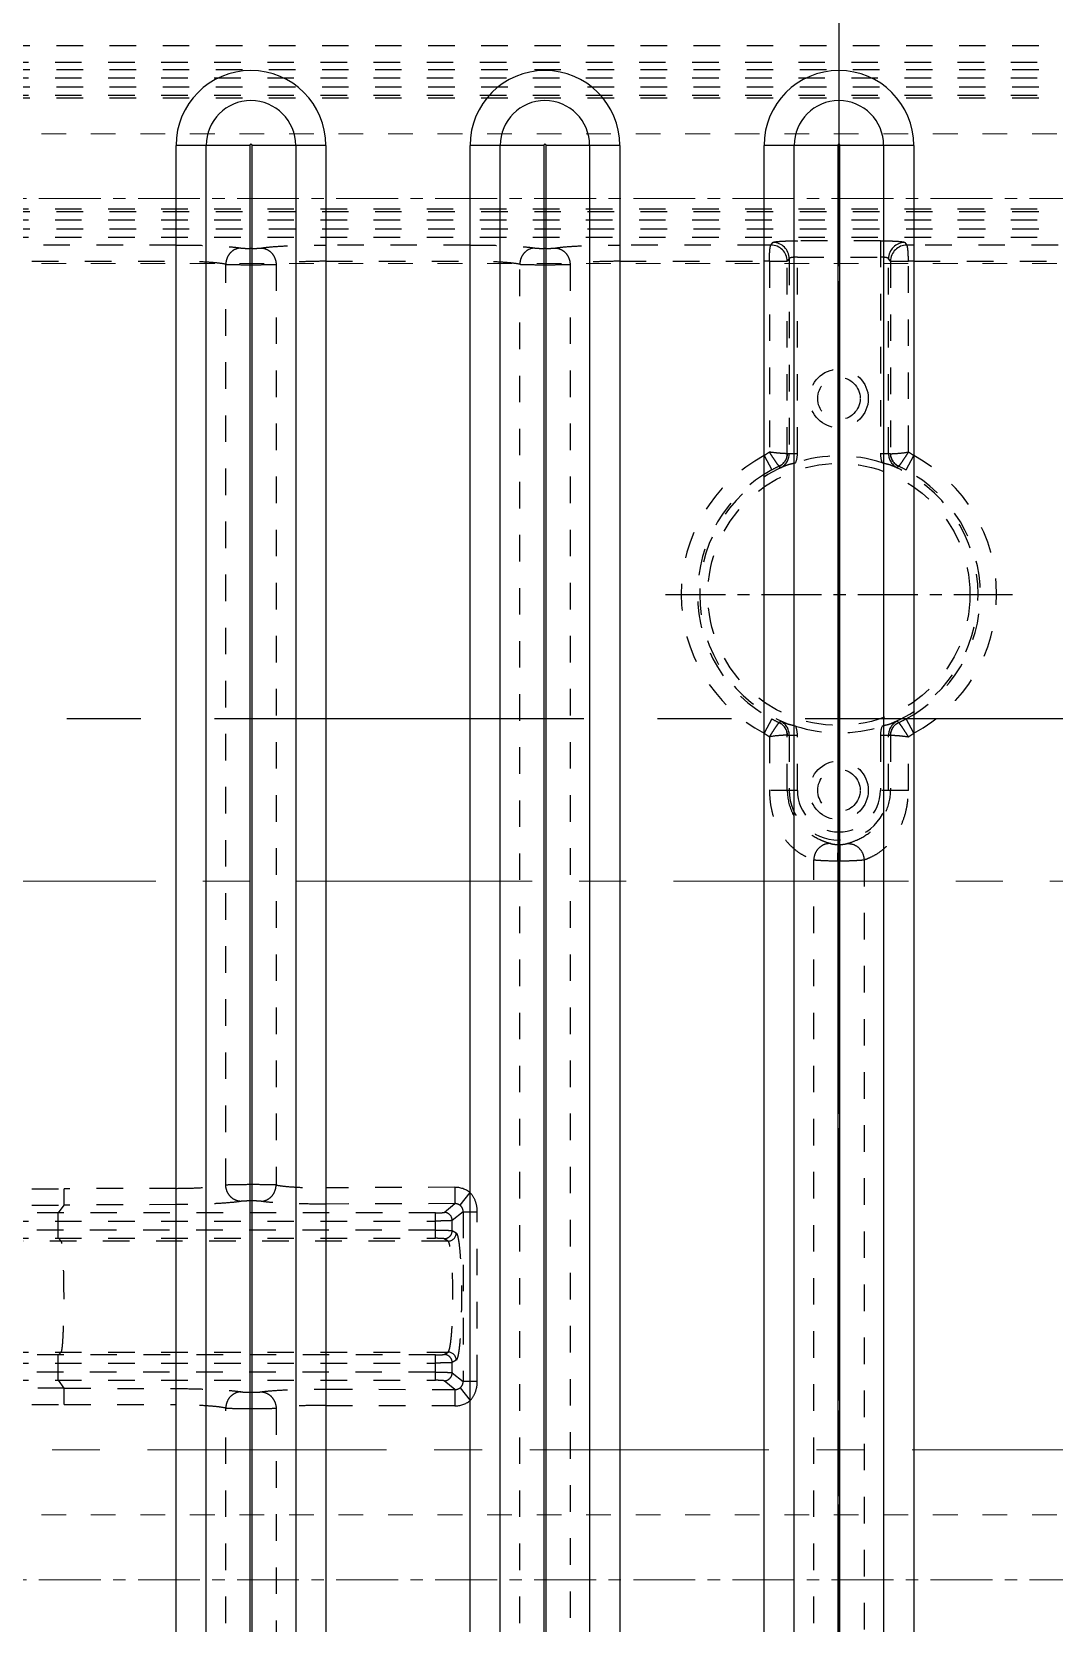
# Model space of a CAD drawing. Header units: millimetres. Extents: x -941 to 1421, y -11614 to -3210.
# Drawn here: x -40.8 to 22.1, y -3764.2 to -3666.3 of the extents above; entities that cross this region are included whole.
import ezdxf

# ---------------------------------------------------------------- set-up
doc = ezdxf.new("R2010")
doc.units = ezdxf.units.MM
doc.header["$LTSCALE"] = 16.335
doc.linetypes.add('CENTER', pattern=[0.6, 0.375, -0.075, 0.075, -0.075])
doc.linetypes.add('HIDDEN', pattern=[0.2, 0.1, -0.1])
doc.layers.get('0').update_dxf_attribs({"linetype": 'CONTINUOUS'})
for name, color, linetype, lineweight in [('center', 1, 'CENTER', 9), ('cool', 153, 'HIDDEN', 9), ('moldbase', 7, 'CONTINUOUS', 20)]:
    doc.layers.add(name, color=color, linetype=linetype, lineweight=lineweight)
doc.layers.add('DEFAULT_2', color=8, linetype='HIDDEN')

# ---------------------------------------------------------------- blocks, each defined once
blk = doc.blocks.new('12')
at = {"color": 7, "linetype": 'Continuous'}
for p, q in [((581.011, -3118.412), (581.011, -3020.927)), ((585.55, -3020.927), (581.011, -3020.927)), ((582.863, -3118.412), (582.863, -3020.927)), ((585.55, -3020.927), (585.55, -3118.412)), ((585.684, -3118.412), (585.684, -3020.927)), ((590.223, -3020.927), (585.684, -3020.927)), ((588.37, -3020.927), (588.37, -3118.412)), ((590.223, -3020.927), (590.223, -3118.412)), ((599.101, -3118.412), (599.101, -3020.927)), ((603.64, -3020.927), (599.101, -3020.927)), ((600.953, -3118.412), (600.953, -3020.927)), ((603.64, -3020.927), (603.64, -3118.412)), ((603.774, -3118.412), (603.774, -3020.927)), ((608.313, -3020.927), (603.774, -3020.927)), ((606.46, -3020.927), (606.46, -3118.412)), ((608.313, -3020.927), (608.313, -3118.412)), ((617.191, -3118.412), (617.191, -3020.927)), ((621.73, -3020.927), (617.191, -3020.927)), ((619.043, -3118.412), (619.043, -3020.927)), ((621.73, -3020.927), (621.73, -3118.412)), ((621.864, -3118.412), (621.864, -3020.927)), ((626.403, -3020.927), (621.864, -3020.927)), ((624.55, -3020.927), (624.55, -3118.412)), ((626.403, -3020.927), (626.403, -3118.412))]:
    blk.add_line(p, q, dxfattribs=at)
for centre, radius, start, end in [((585.617, -3020.927), 4.606, 0, 180), ((603.707, -3020.927), 4.606, 0, 180), ((621.797, -3020.927), 4.606, 0, 180), ((585.617, -3020.927), 2.753, 0.00013, 179.99987), ((603.707, -3020.927), 2.753, 0.00013, 179.99987), ((621.797, -3020.927), 2.753, 0.00013, 179.99987), ((585.617, -3020.927), 0.0669, 0, 180), ((603.707, -3020.927), 0.0669, 0, 180), ((621.797, -3020.927), 0.0669, 0, 180)]:
    blk.add_arc(centre, radius, start, end, dxfattribs=at)
at = {"layer": 'DEFAULT_2', "color": 8, "linetype": 'HIDDEN'}
for p, q in [((696.167, -3014.797), (547.427, -3014.797)), ((547.427, -3015.8), (696.167, -3015.8)), ((696.167, -3016.278), (547.427, -3016.278)), ((547.427, -3016.779), (696.167, -3016.779)), ((696.167, -3017.341), (547.427, -3017.341)), ((547.427, -3017.843), (696.167, -3017.843)), ((696.167, -3018.017), (547.427, -3018.017)), ((547.427, -3024.842), (696.167, -3024.842)), ((696.167, -3025.016), (547.427, -3025.016)), ((547.427, -3025.518), (696.167, -3025.518)), ((696.167, -3026.08), (547.427, -3026.08)), ((547.427, -3026.581), (696.167, -3026.581)), ((581.012, -3027.059), (572.132, -3027.059)), ((585.684, -3027.27), (585.55, -3027.27)), ((599.102, -3027.059), (590.222, -3027.059)), ((603.774, -3027.27), (603.64, -3027.27)), ((617.191, -3027.059), (608.312, -3027.059)), ((617.616, -3027.061), (617.737, -3026.899)), ((624.352, -3026.799), (619.242, -3026.799)), ((619.243, -3039.905), (619.243, -3026.799)), ((624.351, -3026.799), (624.351, -3039.905)), ((625.856, -3026.899), (625.977, -3027.061)), ((635.282, -3027.059), (626.403, -3027.059)), ((572.133, -3028.062), (581.011, -3028.062)), ((584.068, -3084.918), (584.068, -3028.247)), ((585.55, -3028.273), (585.684, -3028.273)), ((587.166, -3028.247), (587.166, -3084.913)), ((590.223, -3028.062), (599.101, -3028.062)), ((602.158, -3118.412), (602.158, -3028.247)), ((603.64, -3028.273), (603.774, -3028.273)), ((605.256, -3028.247), (605.256, -3118.412)), ((608.313, -3028.062), (617.191, -3028.062)), ((617.517, -3028.063), (617.517, -3039.802)), ((617.517, -3028.063), (618.62, -3028.063)), ((618.741, -3027.902), (618.62, -3028.063)), ((618.62, -3039.905), (618.62, -3028.063)), ((618.741, -3027.902), (618.741, -3039.905)), ((619.243, -3027.802), (624.351, -3027.802)), ((624.853, -3039.905), (624.853, -3027.902)), ((624.974, -3028.063), (624.853, -3027.902)), ((624.974, -3028.063), (624.974, -3039.905)), ((624.974, -3028.063), (626.076, -3028.063)), ((626.076, -3039.803), (626.076, -3028.063)), ((626.403, -3028.062), (635.281, -3028.062)), ((617.191, -3040.02), (617.667, -3040.904)), ((618.62, -3039.905), (618.615, -3039.904)), ((619.243, -3039.905), (618.62, -3039.905)), ((624.974, -3039.905), (624.351, -3039.905)), ((624.979, -3039.904), (624.974, -3039.905)), ((625.927, -3040.904), (626.403, -3040.02)), ((618.183, -3040.779), (618.131, -3040.669)), ((625.411, -3040.779), (625.462, -3040.669)), ((617.667, -3056.226), (617.191, -3057.109)), ((618.183, -3056.35), (618.132, -3056.46)), ((625.411, -3056.35), (625.462, -3056.46)), ((626.403, -3057.109), (625.927, -3056.226)), ((617.517, -3057.326), (617.517, -3060.625)), ((618.615, -3057.225), (618.62, -3057.224)), ((618.62, -3060.625), (618.62, -3057.224)), ((618.62, -3057.224), (619.243, -3057.224)), ((618.741, -3057.224), (618.741, -3060.625)), ((619.243, -3060.625), (619.243, -3057.224)), ((624.351, -3057.224), (624.974, -3057.224)), ((624.351, -3057.224), (624.351, -3060.625)), ((624.853, -3060.625), (624.853, -3057.224)), ((624.974, -3057.224), (624.979, -3057.225)), ((624.974, -3057.224), (624.974, -3060.625)), ((626.076, -3060.625), (626.076, -3057.327)), ((619.243, -3060.625), (617.517, -3060.625)), ((626.076, -3060.625), (624.351, -3060.625)), ((621.73, -3064.961), (621.745, -3063.958)), ((621.848, -3063.958), (621.864, -3064.961)), ((620.248, -3118.412), (620.248, -3064.897)), ((623.346, -3064.897), (623.346, -3118.412)), ((585.684, -3084.89), (585.55, -3084.89)), ((598.164, -3085.055), (590.223, -3085.084)), ((598.164, -3085.055), (598.168, -3086.057)), ((581.011, -3085.117), (574.128, -3085.144)), ((574.131, -3086.145), (574.128, -3085.143)), ((585.688, -3085.892), (585.553, -3085.893)), ((598.168, -3086.057), (590.226, -3086.086)), ((597.498, -3086.594), (598.168, -3086.057)), ((598.483, -3086.162), (599.101, -3085.376)), ((596.971, -3086.628), (547.427, -3086.628)), ((573.77, -3086.628), (574.131, -3086.145)), ((581.016, -3086.12), (574.131, -3086.145)), ((598.676, -3086.554), (598, -3087.095)), ((598.676, -3086.554), (599.543, -3086.554)), ((598.676, -3086.554), (598.676, -3097.005)), ((599.543, -3097.005), (599.543, -3086.554)), ((547.427, -3087.129), (596.947, -3087.129)), ((596.947, -3087.691), (547.427, -3087.691)), ((573.745, -3087.691), (573.745, -3087.129)), ((596.947, -3087.129), (596.947, -3087.691)), ((598, -3087.717), (598, -3087.095)), ((598, -3087.717), (598.248, -3087.865)), ((547.427, -3088.193), (596.972, -3088.193)), ((597.746, -3088.367), (547.427, -3088.367)), ((573.944, -3088.367), (573.77, -3088.193)), ((597.746, -3088.367), (597.498, -3088.219)), ((547.427, -3095.192), (597.746, -3095.192)), ((596.972, -3095.366), (547.427, -3095.366)), ((547.427, -3095.868), (596.947, -3095.868)), ((573.745, -3096.43), (573.745, -3095.868)), ((573.77, -3095.366), (573.944, -3095.192)), ((596.947, -3095.868), (596.947, -3096.43)), ((597.498, -3095.34), (597.746, -3095.192)), ((598.248, -3095.694), (598, -3095.842)), ((598, -3096.464), (598, -3095.842)), ((596.947, -3096.43), (547.427, -3096.43)), ((598, -3096.464), (598.676, -3097.005)), ((547.427, -3096.931), (596.971, -3096.931)), ((574.131, -3097.414), (573.77, -3096.931)), ((574.128, -3098.417), (574.131, -3097.414)), ((574.131, -3097.414), (581.015, -3097.439)), ((585.553, -3097.666), (585.688, -3097.667)), ((590.225, -3097.473), (598.168, -3097.502)), ((598.168, -3097.502), (597.498, -3096.965)), ((598.168, -3097.502), (598.164, -3098.504)), ((598.483, -3097.398), (599.101, -3098.183)), ((599.543, -3097.005), (598.676, -3097.005)), ((574.128, -3098.421), (581.011, -3098.429)), ((584.068, -3118.412), (584.068, -3098.641)), ((585.55, -3098.669), (585.684, -3098.669)), ((587.166, -3098.646), (587.166, -3118.412)), ((590.223, -3098.49), (598.164, -3098.49))]:
    blk.add_line(p, q, dxfattribs=at)
at = {"layer": 'DEFAULT_2', "color": 1, "linetype": 'CENTER', "ltscale": 0.603746}
for p, q in [((621.797, -3059.242), (621.797, -3037.887)), ((611.119, -3048.565), (632.474, -3048.565))]:
    blk.add_line(p, q, dxfattribs=at)
at = {"layer": 'DEFAULT_2', "color": 8, "linetype": 'HIDDEN'}
for centre, radius in [((621.797, -3036.505), 1.809), ((621.797, -3036.505), 1.306), ((621.797, -3048.565), 8.066), ((621.797, -3060.625), 1.809), ((621.797, -3060.625), 1.306)]:
    blk.add_circle(centre, radius, dxfattribs=at)
for centre, radius, start, end in [((617.204, -3087.819), 60.759, 89.61112, 90.01251), ((617.613, -3028.068), 1.007, 0.2801, 89.78529), ((617.734, -3027.907), 1.007, 0.27993, 89.78554), ((625.86, -3027.907), 1.007, 90.21452, 179.71999), ((625.981, -3028.068), 1.007, 90.21471, 179.7199), ((626.39, -3087.981), 60.922, 89.98761, 90.38793), ((617.192, -3064.307), 36.245, 89.48673, 90.00282), ((626.401, -3064.32), 36.258, 89.9972, 90.51312), ((621.797, -3048.565), 9.707, 118.32844, 241.67156), ((622.187, -3047.15), 8.706, 122.43706, 125.02065), ((617.778, -3039.905), 0.842, 294.81696, 0.03676), ((617.777, -3039.905), 0.964, 294.89208, 0), ((617.777, -3039.905), 1.466, 337.51273, 360), ((621.797, -3048.565), 8.526, 71.78433, 108.21589), ((625.817, -3039.905), 1.466, 180, 202.49219), ((625.817, -3039.905), 0.964, 180, 245.09894), ((625.815, -3039.905), 0.842, 179.96071, 245.17925), ((621.951, -3046.347), 7.736, 54.86829, 57.77434), ((621.797, -3048.565), 9.707, 298.32844, 61.67156), ((621.797, -3048.565), 8.703, 118.32844, 241.67156), ((621.797, -3048.565), 8.567, 111.94758, 248.05242), ((622.2, -3049.31), 9.551, 115.21494, 118.33736), ((621.797, -3048.565), 8.567, 291.94657, 68.05343), ((621.382, -3049.332), 9.576, 61.66386, 64.77838), ((621.797, -3048.565), 8.703, 298.32844, 61.67156), ((622.212, -3047.797), 9.576, 241.66386, 244.77838), ((617.778, -3057.224), 0.842, 359.96071, 65.17925), ((617.777, -3057.224), 0.964, 0, 65.09894), ((617.777, -3057.224), 1.466, 0, 22.49207), ((621.797, -3048.565), 8.526, 251.78435, 288.21592), ((625.817, -3057.224), 1.466, 157.51245, 180), ((625.817, -3057.224), 0.964, 114.89208, 180), ((625.815, -3057.224), 0.842, 114.81696, 180.03676), ((621.393, -3047.819), 9.551, 295.21494, 298.33736), ((621.642, -3050.782), 7.736, 234.86829, 237.77434), ((621.407, -3049.979), 8.706, 302.43706, 305.02065), ((621.797, -3060.625), 3.056, 180, 0), ((621.797, -3060.625), 2.554, 180, 0), ((621.797, -3060.625), 3.334, 269.11565, 270.88435), ((621.797, -3060.625), 4.337, 269.11565, 270.88435), ((598.171, -3086.561), 1.506, 51.87412, 90.25813), ((571.545, -2379.383), 705.765, 270.047747, 270.209678), ((571.545, -2379.383), 706.767, 270.047747, 270.209679), ((597.744, -3087.864), 0.504, 270.20989, 359.78328), ((597.744, -3095.696), 0.504, 0.22353, 89.79025), ((571.546, -3803.555), 706.146, 89.79025, 89.952324), ((598.171, -3096.998), 1.506, 269.74658, 308.12897)]:
    blk.add_arc(centre, radius, start, end, dxfattribs=at)
for points, knots in [([(581.012, -3027.059), (581.428, -3027.059), (582.226, -3027.067), (583.336, -3027.102), (584.247, -3027.156), (584.778, -3027.208), (584.994, -3027.244)], [0, 0, 0, 0, 0.313214, 0.599701, 0.835209, 1, 1, 1, 1]), ([(584.994, -3027.244), (584.879, -3027.248), (584.636, -3027.305), (584.326, -3027.533), (584.121, -3027.867), (584.071, -3028.123), (584.068, -3028.247)], [0, 0, 0, 0, 0.230879, 0.487464, 0.751872, 1, 1, 1, 1]), ([(584.994, -3027.244), (585.068, -3027.257), (585.254, -3027.265), (585.439, -3027.27), (585.55, -3027.27)], [0, 0, 0, 0, 0.40341, 1, 1, 1, 1]), ([(585.684, -3027.27), (585.795, -3027.27), (585.98, -3027.265), (586.166, -3027.257), (586.24, -3027.244)], [0, 0, 0, 0, 0.596745, 1, 1, 1, 1]), ([(586.24, -3027.244), (586.456, -3027.208), (586.986, -3027.156), (587.898, -3027.102), (589.008, -3027.067), (589.805, -3027.059), (590.222, -3027.059)], [0, 0, 0, 0, 0.164792, 0.400299, 0.686785, 1, 1, 1, 1]), ([(586.24, -3027.244), (586.355, -3027.248), (586.598, -3027.305), (586.908, -3027.533), (587.113, -3027.867), (587.163, -3028.123), (587.166, -3028.247)], [0, 0, 0, 0, 0.230886, 0.487476, 0.751881, 1, 1, 1, 1]), ([(599.102, -3027.059), (599.518, -3027.059), (600.316, -3027.067), (601.426, -3027.102), (602.337, -3027.156), (602.868, -3027.208), (603.084, -3027.244)], [0, 0, 0, 0, 0.313214, 0.599701, 0.835209, 1, 1, 1, 1]), ([(603.084, -3027.244), (602.969, -3027.248), (602.726, -3027.305), (602.416, -3027.533), (602.211, -3027.867), (602.161, -3028.123), (602.158, -3028.247)], [0, 0, 0, 0, 0.230879, 0.487464, 0.751872, 1, 1, 1, 1]), ([(603.084, -3027.244), (603.158, -3027.257), (603.344, -3027.265), (603.529, -3027.27), (603.64, -3027.27)], [0, 0, 0, 0, 0.40341, 1, 1, 1, 1]), ([(603.774, -3027.27), (603.885, -3027.27), (604.07, -3027.265), (604.256, -3027.257), (604.33, -3027.244)], [0, 0, 0, 0, 0.596745, 1, 1, 1, 1]), ([(604.33, -3027.244), (604.546, -3027.208), (605.076, -3027.156), (605.988, -3027.102), (607.098, -3027.067), (607.895, -3027.059), (608.312, -3027.059)], [0, 0, 0, 0, 0.164792, 0.400299, 0.686785, 1, 1, 1, 1]), ([(604.33, -3027.244), (604.445, -3027.248), (604.688, -3027.305), (604.998, -3027.533), (605.203, -3027.867), (605.253, -3028.123), (605.256, -3028.247)], [0, 0, 0, 0, 0.230886, 0.487476, 0.751881, 1, 1, 1, 1]), ([(617.517, -3028.063), (617.518, -3027.945), (617.522, -3027.768), (617.535, -3027.54), (617.547, -3027.386), (617.562, -3027.258), (617.577, -3027.161), (617.594, -3027.099), (617.607, -3027.067), (617.616, -3027.061)], [0, 0, 0, 0, 0.350993, 0.522324, 0.677384, 0.806535, 0.904269, 0.967646, 1, 1, 1, 1]), ([(617.737, -3026.899), (617.741, -3026.895), (617.755, -3026.887), (617.8, -3026.872), (617.889, -3026.857), (618.031, -3026.841), (618.216, -3026.827), (618.438, -3026.815), (618.784, -3026.803), (619.055, -3026.799), (619.242, -3026.799)], [0, 0, 0, 0, 0.011431, 0.030726, 0.09403, 0.189468, 0.313659, 0.462372, 0.630491, 1, 1, 1, 1]), ([(624.352, -3026.799), (624.538, -3026.799), (624.809, -3026.803), (625.155, -3026.815), (625.378, -3026.827), (625.563, -3026.841), (625.704, -3026.857), (625.794, -3026.872), (625.838, -3026.887), (625.853, -3026.895), (625.856, -3026.899)], [0, 0, 0, 0, 0.3695, 0.537615, 0.686325, 0.810515, 0.905956, 0.96927, 0.988569, 1, 1, 1, 1]), ([(626.076, -3028.063), (626.075, -3027.945), (626.071, -3027.768), (626.059, -3027.54), (626.047, -3027.386), (626.032, -3027.258), (626.016, -3027.161), (626, -3027.099), (625.986, -3027.067), (625.977, -3027.061)], [0, 0, 0, 0, 0.350993, 0.522325, 0.677385, 0.806536, 0.90427, 0.967647, 1, 1, 1, 1]), ([(584.067, -3028.247), (583.902, -3028.211), (583.495, -3028.159), (582.795, -3028.104), (581.943, -3028.07), (581.33, -3028.062), (581.011, -3028.062)], [0, 0, 0, 0, 0.165703, 0.400853, 0.687082, 1, 1, 1, 1]), ([(584.068, -3028.247), (584.265, -3028.259), (584.759, -3028.268), (585.253, -3028.273), (585.55, -3028.273)], [0, 0, 0, 0, 0.399792, 1, 1, 1, 1]), ([(585.684, -3028.273), (585.98, -3028.273), (586.474, -3028.268), (586.969, -3028.259), (587.166, -3028.247)], [0, 0, 0, 0, 0.600202, 1, 1, 1, 1]), ([(590.223, -3028.062), (589.903, -3028.062), (589.291, -3028.07), (588.439, -3028.104), (587.739, -3028.159), (587.332, -3028.211), (587.166, -3028.247)], [0, 0, 0, 0, 0.312926, 0.599149, 0.834301, 1, 1, 1, 1]), ([(602.157, -3028.247), (601.992, -3028.211), (601.585, -3028.159), (600.885, -3028.104), (600.033, -3028.07), (599.42, -3028.062), (599.101, -3028.062)], [0, 0, 0, 0, 0.165703, 0.400853, 0.687082, 1, 1, 1, 1]), ([(602.158, -3028.247), (602.355, -3028.259), (602.849, -3028.268), (603.343, -3028.273), (603.64, -3028.273)], [0, 0, 0, 0, 0.399792, 1, 1, 1, 1]), ([(603.774, -3028.273), (604.07, -3028.273), (604.564, -3028.268), (605.059, -3028.259), (605.256, -3028.247)], [0, 0, 0, 0, 0.600202, 1, 1, 1, 1]), ([(608.313, -3028.062), (607.993, -3028.062), (607.381, -3028.07), (606.529, -3028.104), (605.829, -3028.159), (605.422, -3028.211), (605.256, -3028.247)], [0, 0, 0, 0, 0.312926, 0.599149, 0.834301, 1, 1, 1, 1]), ([(619.243, -3027.802), (619.181, -3027.802), (619.066, -3027.806), (618.909, -3027.825), (618.807, -3027.851), (618.746, -3027.882), (618.741, -3027.902)], [0, 0, 0, 0, 0.3572, 0.665954, 0.885252, 1, 1, 1, 1]), ([(624.853, -3027.902), (624.848, -3027.882), (624.787, -3027.851), (624.684, -3027.826), (624.528, -3027.806), (624.413, -3027.802), (624.351, -3027.802)], [0, 0, 0, 0, 0.114612, 0.33376, 0.642612, 1, 1, 1, 1]), ([(617.517, -3039.802), (617.587, -3039.91), (617.687, -3040.07), (617.817, -3040.273), (617.904, -3040.404), (617.98, -3040.511), (618.043, -3040.594), (618.088, -3040.644), (618.119, -3040.669), (618.131, -3040.669)], [0, 0, 0, 0, 0.362033, 0.528941, 0.677705, 0.802852, 0.899945, 0.96553, 1, 1, 1, 1]), ([(618.615, -3039.904), (618.575, -3039.906), (618.452, -3039.897), (618.214, -3039.885), (617.887, -3039.854), (617.645, -3039.822), (617.517, -3039.802)], [0, 0, 0, 0, 0.107841, 0.335449, 0.648516, 1, 1, 1, 1]), ([(618.615, -3039.904), (618.615, -3040.069), (618.515, -3040.403), (618.245, -3040.624), (618.094, -3040.685)], [0, 0, 0, 0, 0.502435, 1, 1, 1, 1]), ([(624.979, -3039.904), (625.019, -3039.905), (625.144, -3039.898), (625.51, -3039.876), (625.836, -3039.841), (626.076, -3039.803)], [0, 0, 0, 0, 0.110157, 0.338111, 1, 1, 1, 1]), ([(625.499, -3040.685), (625.35, -3040.618), (625.076, -3040.406), (624.98, -3040.068), (624.98, -3039.905)], [0, 0, 0, 0, 0.499734, 1, 1, 1, 1]), ([(625.462, -3040.669), (625.474, -3040.669), (625.505, -3040.644), (625.55, -3040.594), (625.614, -3040.512), (625.689, -3040.404), (625.776, -3040.273), (625.906, -3040.07), (626.006, -3039.911), (626.077, -3039.803)], [0, 0, 0, 0, 0.034423, 0.100037, 0.197138, 0.32228, 0.471037, 0.637941, 1, 1, 1, 1]), ([(618.595, -3040.618), (618.559, -3040.631), (618.421, -3040.683), (618.283, -3040.737), (618.183, -3040.779)], [0, 0, 0, 0, 0.26005, 1, 1, 1, 1]), ([(619.134, -3040.465), (619.041, -3040.495), (618.86, -3040.542), (618.679, -3040.587), (618.595, -3040.618)], [0, 0, 0, 0, 0.521119, 1, 1, 1, 1]), ([(624.793, -3040.557), (624.766, -3040.55), (624.654, -3040.522), (624.542, -3040.492), (624.458, -3040.464)], [0, 0, 0, 0, 0.241873, 1, 1, 1, 1]), ([(624.999, -3040.618), (624.949, -3040.6), (624.88, -3040.579), (624.811, -3040.561), (624.793, -3040.557)], [0, 0, 0, 0, 0.743302, 1, 1, 1, 1]), ([(625.411, -3040.779), (625.378, -3040.766), (625.241, -3040.71), (625.104, -3040.657), (624.999, -3040.618)], [0, 0, 0, 0, 0.242138, 1, 1, 1, 1]), ([(618.131, -3056.46), (618.119, -3056.46), (618.089, -3056.485), (618.043, -3056.535), (617.98, -3056.618), (617.904, -3056.725), (617.817, -3056.856), (617.687, -3057.059), (617.587, -3057.219), (617.517, -3057.326)], [0, 0, 0, 0, 0.034423, 0.100037, 0.197138, 0.32228, 0.471037, 0.637941, 1, 1, 1, 1]), ([(618.095, -3056.444), (618.243, -3056.511), (618.518, -3056.723), (618.614, -3057.061), (618.614, -3057.224)], [0, 0, 0, 0, 0.499734, 1, 1, 1, 1]), ([(618.183, -3056.35), (618.216, -3056.364), (618.352, -3056.419), (618.49, -3056.472), (618.595, -3056.511)], [0, 0, 0, 0, 0.242174, 1, 1, 1, 1]), ([(618.595, -3056.511), (618.645, -3056.53), (618.713, -3056.55), (618.782, -3056.568), (618.8, -3056.573)], [0, 0, 0, 0, 0.743387, 1, 1, 1, 1]), ([(618.8, -3056.573), (618.827, -3056.579), (618.94, -3056.607), (619.052, -3056.637), (619.135, -3056.665)], [0, 0, 0, 0, 0.241868, 1, 1, 1, 1]), ([(624.46, -3056.664), (624.552, -3056.634), (624.733, -3056.587), (624.915, -3056.542), (624.999, -3056.511)], [0, 0, 0, 0, 0.521158, 1, 1, 1, 1]), ([(624.979, -3057.225), (624.979, -3057.06), (625.078, -3056.726), (625.349, -3056.505), (625.499, -3056.444)], [0, 0, 0, 0, 0.502435, 1, 1, 1, 1]), ([(624.999, -3056.511), (625.035, -3056.498), (625.173, -3056.446), (625.31, -3056.392), (625.411, -3056.35)], [0, 0, 0, 0, 0.260063, 1, 1, 1, 1]), ([(626.077, -3057.327), (626.006, -3057.219), (625.907, -3057.059), (625.776, -3056.856), (625.689, -3056.725), (625.614, -3056.618), (625.55, -3056.535), (625.505, -3056.485), (625.474, -3056.46), (625.462, -3056.46)], [0, 0, 0, 0, 0.362033, 0.528941, 0.677705, 0.802852, 0.899945, 0.96553, 1, 1, 1, 1]), ([(618.615, -3057.225), (618.574, -3057.224), (618.45, -3057.231), (618.083, -3057.253), (617.758, -3057.288), (617.517, -3057.326)], [0, 0, 0, 0, 0.110146, 0.338098, 1, 1, 1, 1]), ([(624.979, -3057.225), (625.019, -3057.223), (625.142, -3057.232), (625.38, -3057.244), (625.706, -3057.276), (625.949, -3057.307), (626.076, -3057.327)], [0, 0, 0, 0, 0.107841, 0.335449, 0.648516, 1, 1, 1, 1]), ([(617.517, -3060.625), (617.525, -3060.881), (617.559, -3061.393), (617.713, -3062.149), (617.99, -3062.866), (618.37, -3063.52), (618.839, -3064.072), (619.351, -3064.483), (619.827, -3064.737), (620.12, -3064.862), (620.248, -3064.897)], [0, 0, 0, 0, 0.142044, 0.283858, 0.425484, 0.565852, 0.701305, 0.824577, 0.926683, 1, 1, 1, 1]), ([(618.62, -3060.625), (618.62, -3061.057), (618.756, -3061.719), (619.185, -3062.479), (619.721, -3063.116), (620.363, -3063.548), (620.966, -3063.795), (621.214, -3063.872), (621.319, -3063.905)], [0, 0, 0, 0, 0.284407, 0.42889, 0.571876, 0.829169, 0.927631, 1, 1, 1, 1]), ([(622.275, -3063.904), (622.487, -3063.843), (623.04, -3063.649), (623.742, -3063.22), (624.312, -3062.618), (624.809, -3061.822), (624.973, -3061.099), (624.974, -3060.625)], [0, 0, 0, 0, 0.145372, 0.38517, 0.53252, 0.687456, 1, 1, 1, 1]), ([(623.346, -3064.897), (623.473, -3064.861), (623.767, -3064.739), (624.243, -3064.482), (624.755, -3064.073), (625.224, -3063.52), (625.603, -3062.866), (625.881, -3062.149), (626.033, -3061.393), (626.068, -3060.881), (626.076, -3060.625)], [0, 0, 0, 0, 0.073346, 0.175458, 0.298724, 0.434149, 0.574509, 0.716135, 0.857938, 1, 1, 1, 1]), ([(621.319, -3063.905), (621.199, -3063.89), (620.932, -3063.915), (620.571, -3064.126), (620.319, -3064.478), (620.253, -3064.761), (620.247, -3064.897)], [0, 0, 0, 0, 0.222677, 0.478383, 0.747566, 1, 1, 1, 1]), ([(621.319, -3063.904), (621.374, -3063.922), (621.517, -3063.944), (621.66, -3063.957), (621.745, -3063.958)], [0, 0, 0, 0, 0.403804, 1, 1, 1, 1]), ([(621.848, -3063.958), (621.934, -3063.957), (622.077, -3063.944), (622.219, -3063.922), (622.275, -3063.904)], [0, 0, 0, 0, 0.596348, 1, 1, 1, 1]), ([(622.275, -3063.905), (622.395, -3063.89), (622.662, -3063.915), (623.023, -3064.125), (623.274, -3064.478), (623.341, -3064.761), (623.346, -3064.897)], [0, 0, 0, 0, 0.222676, 0.478383, 0.747567, 1, 1, 1, 1]), ([(620.248, -3064.897), (620.328, -3064.907), (620.526, -3064.921), (621.02, -3064.95), (621.433, -3064.959), (621.73, -3064.961)], [0, 0, 0, 0, 0.164461, 0.40013, 1, 1, 1, 1]), ([(621.864, -3064.961), (622.16, -3064.959), (622.574, -3064.949), (623.067, -3064.921), (623.265, -3064.907), (623.346, -3064.897)], [0, 0, 0, 0, 0.599763, 0.83547, 1, 1, 1, 1]), ([(581.011, -3085.117), (581.33, -3085.116), (581.943, -3085.105), (582.795, -3085.067), (583.495, -3085.008), (583.902, -3084.955), (584.067, -3084.918)], [0, 0, 0, 0, 0.312876, 0.599075, 0.834241, 1, 1, 1, 1]), ([(584.998, -3085.921), (584.882, -3085.918), (584.638, -3085.861), (584.327, -3085.633), (584.121, -3085.298), (584.071, -3085.042), (584.067, -3084.918)], [0, 0, 0, 0, 0.230823, 0.487459, 0.751928, 1, 1, 1, 1]), ([(585.55, -3084.89), (585.253, -3084.891), (584.759, -3084.896), (584.265, -3084.905), (584.068, -3084.918)], [0, 0, 0, 0, 0.600196, 1, 1, 1, 1]), ([(587.166, -3084.913), (586.969, -3084.901), (586.474, -3084.893), (585.98, -3084.889), (585.684, -3084.89)], [0, 0, 0, 0, 0.399786, 1, 1, 1, 1]), ([(586.243, -3085.916), (586.358, -3085.912), (586.601, -3085.854), (586.909, -3085.626), (587.113, -3085.292), (587.163, -3085.037), (587.166, -3084.913)], [0, 0, 0, 0, 0.230941, 0.487478, 0.751822, 1, 1, 1, 1]), ([(587.166, -3084.913), (587.332, -3084.949), (587.739, -3084.998), (588.439, -3085.05), (589.291, -3085.08), (589.903, -3085.085), (590.223, -3085.084)], [0, 0, 0, 0, 0.165637, 0.400774, 0.68703, 1, 1, 1, 1]), ([(584.998, -3085.921), (584.782, -3085.957), (584.251, -3086.011), (583.34, -3086.069), (582.229, -3086.107), (581.432, -3086.118), (581.016, -3086.12)], [0, 0, 0, 0, 0.164826, 0.400338, 0.686809, 1, 1, 1, 1]), ([(585.553, -3085.893), (585.443, -3085.893), (585.257, -3085.899), (585.071, -3085.908), (584.998, -3085.921)], [0, 0, 0, 0, 0.596699, 1, 1, 1, 1]), ([(586.243, -3085.916), (586.169, -3085.904), (585.983, -3085.896), (585.798, -3085.892), (585.688, -3085.892)], [0, 0, 0, 0, 0.403359, 1, 1, 1, 1]), ([(590.226, -3086.086), (589.809, -3086.088), (589.012, -3086.083), (587.901, -3086.052), (586.99, -3086.001), (586.459, -3085.951), (586.243, -3085.916)], [0, 0, 0, 0, 0.313238, 0.599742, 0.835244, 1, 1, 1, 1]), ([(599.543, -3086.554), (599.543, -3086.34), (599.473, -3085.91), (599.25, -3085.529), (599.101, -3085.376)], [0, 0, 0, 0, 0.500525, 1, 1, 1, 1]), ([(573.745, -3087.129), (573.745, -3087.068), (573.746, -3086.954), (573.75, -3086.819), (573.756, -3086.729), (573.759, -3086.681), (573.764, -3086.649), (573.767, -3086.632), (573.77, -3086.628)], [0, 0, 0, 0, 0.365914, 0.681941, 0.806493, 0.902816, 0.967907, 1, 1, 1, 1]), ([(596.971, -3086.628), (596.968, -3086.633), (596.965, -3086.651), (596.96, -3086.685), (596.957, -3086.733), (596.952, -3086.819), (596.948, -3086.952), (596.947, -3087.065), (596.947, -3087.129)], [0, 0, 0, 0, 0.035499, 0.1062, 0.204913, 0.322369, 0.618429, 1, 1, 1, 1]), ([(596.971, -3086.628), (597.034, -3086.628), (597.153, -3086.627), (597.294, -3086.621), (597.388, -3086.614), (597.44, -3086.609), (597.474, -3086.602), (597.493, -3086.598), (597.498, -3086.594)], [0, 0, 0, 0, 0.358591, 0.672544, 0.798198, 0.896643, 0.964469, 1, 1, 1, 1]), ([(598, -3087.095), (598, -3086.967), (597.892, -3086.702), (597.626, -3086.594), (597.498, -3086.594)], [0, 0, 0, 0, 0.500243, 1, 1, 1, 1]), ([(598.676, -3086.554), (598.677, -3086.48), (598.642, -3086.328), (598.543, -3086.208), (598.483, -3086.162)], [0, 0, 0, 0, 0.492941, 1, 1, 1, 1]), ([(573.77, -3088.193), (573.767, -3088.19), (573.765, -3088.173), (573.759, -3088.143), (573.756, -3088.095), (573.75, -3088.005), (573.747, -3087.869), (573.745, -3087.753), (573.745, -3087.691)], [0, 0, 0, 0, 0.029546, 0.092805, 0.18816, 0.312602, 0.630534, 1, 1, 1, 1]), ([(598, -3087.095), (597.989, -3087.1), (597.953, -3087.103), (597.884, -3087.11), (597.782, -3087.115), (597.592, -3087.122), (597.311, -3087.128), (597.073, -3087.129), (596.947, -3087.129)], [0, 0, 0, 0, 0.033873, 0.101019, 0.199328, 0.325013, 0.639917, 1, 1, 1, 1]), ([(596.947, -3087.691), (597.073, -3087.691), (597.311, -3087.693), (597.592, -3087.697), (597.781, -3087.702), (597.884, -3087.706), (597.953, -3087.711), (597.989, -3087.713), (598, -3087.717)], [0, 0, 0, 0, 0.360227, 0.675258, 0.800978, 0.899286, 0.966363, 1, 1, 1, 1]), ([(596.947, -3087.691), (596.947, -3087.756), (596.948, -3087.871), (596.952, -3088.005), (596.957, -3088.091), (596.96, -3088.139), (596.966, -3088.171), (596.968, -3088.189), (596.972, -3088.193)], [0, 0, 0, 0, 0.385906, 0.684162, 0.80101, 0.898542, 0.967273, 1, 1, 1, 1]), ([(597.498, -3088.219), (597.626, -3088.218), (597.892, -3088.111), (598, -3087.845), (598, -3087.717)], [0, 0, 0, 0, 0.499569, 1, 1, 1, 1]), ([(598.248, -3087.865), (598.261, -3087.875), (598.287, -3087.912), (598.334, -3088.029), (598.384, -3088.261), (598.437, -3088.629), (598.483, -3089.112), (598.521, -3089.69), (598.561, -3090.59), (598.579, -3091.779), (598.561, -3092.969), (598.521, -3093.869), (598.483, -3094.447), (598.437, -3094.93), (598.384, -3095.299), (598.334, -3095.53), (598.287, -3095.647), (598.261, -3095.684), (598.248, -3095.694)], [0, 0, 0, 0, 0.006419, 0.016339, 0.048044, 0.095841, 0.157989, 0.232217, 0.315979, 0.499989, 0.684002, 0.767766, 0.841997, 0.904149, 0.951951, 0.983661, 0.993581, 1, 1, 1, 1]), ([(574.114, -3091.78), (574.114, -3091.565), (574.111, -3091.143), (574.102, -3090.529), (574.087, -3089.959), (574.067, -3089.455), (574.043, -3089.035), (574.019, -3088.744), (573.996, -3088.564), (573.981, -3088.471), (573.965, -3088.409), (573.953, -3088.376), (573.944, -3088.367)], [0, 0, 0, 0, 0.188144, 0.36988, 0.538155, 0.687159, 0.811651, 0.907132, 0.942954, 0.970395, 0.989354, 1, 1, 1, 1]), ([(597.498, -3088.219), (597.493, -3088.215), (597.475, -3088.213), (597.44, -3088.208), (597.389, -3088.204), (597.295, -3088.199), (597.154, -3088.194), (597.035, -3088.193), (596.972, -3088.193)], [0, 0, 0, 0, 0.034584, 0.101927, 0.199995, 0.325593, 0.640693, 1, 1, 1, 1]), ([(597.746, -3095.192), (597.758, -3095.185), (597.782, -3095.153), (597.825, -3095.051), (597.871, -3094.847), (597.92, -3094.525), (597.963, -3094.104), (597.998, -3093.601), (598.035, -3092.816), (598.052, -3091.78), (598.035, -3090.743), (597.998, -3089.959), (597.963, -3089.455), (597.92, -3089.034), (597.871, -3088.712), (597.825, -3088.508), (597.782, -3088.406), (597.758, -3088.374), (597.746, -3088.367)], [0, 0, 0, 0, 0.006366, 0.016417, 0.04853, 0.096358, 0.158397, 0.232558, 0.316233, 0.500004, 0.683776, 0.767444, 0.841613, 0.903649, 0.951472, 0.983592, 0.993638, 1, 1, 1, 1]), ([(573.944, -3095.192), (573.953, -3095.183), (573.965, -3095.15), (573.981, -3095.088), (573.996, -3094.995), (574.019, -3094.815), (574.043, -3094.524), (574.067, -3094.104), (574.087, -3093.6), (574.102, -3093.031), (574.111, -3092.416), (574.114, -3091.994), (574.114, -3091.78)], [0, 0, 0, 0, 0.010646, 0.029605, 0.057046, 0.092868, 0.188349, 0.312841, 0.461845, 0.63012, 0.811856, 1, 1, 1, 1]), ([(573.745, -3095.868), (573.745, -3095.806), (573.747, -3095.69), (573.75, -3095.554), (573.756, -3095.464), (573.759, -3095.416), (573.765, -3095.386), (573.767, -3095.369), (573.77, -3095.366)], [0, 0, 0, 0, 0.369466, 0.687398, 0.81184, 0.907195, 0.970454, 1, 1, 1, 1]), ([(596.972, -3095.366), (596.968, -3095.37), (596.966, -3095.388), (596.96, -3095.42), (596.957, -3095.468), (596.952, -3095.554), (596.948, -3095.688), (596.947, -3095.803), (596.947, -3095.868)], [0, 0, 0, 0, 0.032727, 0.101459, 0.19899, 0.315838, 0.614095, 1, 1, 1, 1]), ([(598, -3095.842), (597.989, -3095.846), (597.953, -3095.848), (597.884, -3095.853), (597.781, -3095.857), (597.592, -3095.862), (597.311, -3095.867), (597.073, -3095.868), (596.947, -3095.868)], [0, 0, 0, 0, 0.03364, 0.100714, 0.199021, 0.324742, 0.639773, 1, 1, 1, 1]), ([(596.972, -3095.366), (597.035, -3095.366), (597.154, -3095.365), (597.295, -3095.361), (597.389, -3095.355), (597.44, -3095.351), (597.475, -3095.346), (597.493, -3095.344), (597.498, -3095.34)], [0, 0, 0, 0, 0.359312, 0.674419, 0.800016, 0.898073, 0.965406, 1, 1, 1, 1]), ([(598, -3095.842), (598, -3095.714), (597.892, -3095.448), (597.626, -3095.341), (597.498, -3095.34)], [0, 0, 0, 0, 0.50043, 1, 1, 1, 1]), ([(573.77, -3096.931), (573.767, -3096.927), (573.764, -3096.91), (573.759, -3096.878), (573.756, -3096.83), (573.75, -3096.741), (573.746, -3096.605), (573.745, -3096.491), (573.745, -3096.43)], [0, 0, 0, 0, 0.032093, 0.097184, 0.193507, 0.318059, 0.634086, 1, 1, 1, 1]), ([(596.947, -3096.43), (596.947, -3096.494), (596.948, -3096.607), (596.952, -3096.741), (596.957, -3096.826), (596.96, -3096.874), (596.965, -3096.908), (596.968, -3096.926), (596.971, -3096.931)], [0, 0, 0, 0, 0.381572, 0.677631, 0.795088, 0.8938, 0.964501, 1, 1, 1, 1]), ([(596.947, -3096.43), (597.073, -3096.43), (597.311, -3096.431), (597.592, -3096.437), (597.782, -3096.444), (597.884, -3096.449), (597.953, -3096.456), (597.989, -3096.459), (598, -3096.464)], [0, 0, 0, 0, 0.360083, 0.674987, 0.80067, 0.89898, 0.96613, 1, 1, 1, 1]), ([(597.498, -3096.965), (597.626, -3096.965), (597.892, -3096.857), (598, -3096.592), (598, -3096.464)], [0, 0, 0, 0, 0.499757, 1, 1, 1, 1]), ([(581.015, -3097.439), (581.432, -3097.441), (582.229, -3097.452), (583.34, -3097.49), (584.251, -3097.548), (584.782, -3097.602), (584.998, -3097.639)], [0, 0, 0, 0, 0.313191, 0.599662, 0.835175, 1, 1, 1, 1]), ([(584.998, -3097.639), (584.883, -3097.641), (584.638, -3097.698), (584.328, -3097.926), (584.122, -3098.261), (584.071, -3098.517), (584.068, -3098.641)], [0, 0, 0, 0, 0.230816, 0.487447, 0.751918, 1, 1, 1, 1]), ([(584.998, -3097.639), (585.071, -3097.651), (585.257, -3097.66), (585.443, -3097.666), (585.553, -3097.666)], [0, 0, 0, 0, 0.403456, 1, 1, 1, 1]), ([(585.688, -3097.667), (585.798, -3097.667), (585.983, -3097.663), (586.169, -3097.655), (586.243, -3097.643)], [0, 0, 0, 0, 0.596796, 1, 1, 1, 1]), ([(586.243, -3097.643), (586.459, -3097.608), (586.99, -3097.558), (587.901, -3097.507), (589.012, -3097.476), (589.809, -3097.471), (590.225, -3097.473)], [0, 0, 0, 0, 0.164756, 0.400259, 0.686762, 1, 1, 1, 1]), ([(586.243, -3097.643), (586.358, -3097.647), (586.601, -3097.705), (586.909, -3097.933), (587.113, -3098.267), (587.163, -3098.522), (587.166, -3098.646)], [0, 0, 0, 0, 0.230948, 0.48749, 0.751831, 1, 1, 1, 1]), ([(597.498, -3096.965), (597.493, -3096.961), (597.475, -3096.957), (597.44, -3096.951), (597.389, -3096.945), (597.294, -3096.938), (597.153, -3096.933), (597.035, -3096.931), (596.971, -3096.931)], [0, 0, 0, 0, 0.035445, 0.103018, 0.201069, 0.32654, 0.641206, 1, 1, 1, 1]), ([(598.483, -3097.398), (598.543, -3097.351), (598.642, -3097.231), (598.677, -3097.079), (598.676, -3097.005)], [0, 0, 0, 0, 0.507169, 1, 1, 1, 1]), ([(599.101, -3098.183), (599.25, -3098.03), (599.473, -3097.649), (599.543, -3097.219), (599.543, -3097.005)], [0, 0, 0, 0, 0.499431, 1, 1, 1, 1]), ([(572.133, -3098.414), (572.465, -3098.414), (572.964, -3098.412), (573.629, -3098.414), (573.961, -3098.421), (574.128, -3098.421)], [0, 0, 0, 0, 0.500004, 0.749999, 1, 1, 1, 1]), ([(584.067, -3098.641), (583.902, -3098.604), (583.495, -3098.551), (582.795, -3098.492), (581.943, -3098.454), (581.33, -3098.443), (581.011, -3098.442)], [0, 0, 0, 0, 0.165763, 0.400928, 0.687131, 1, 1, 1, 1]), ([(584.068, -3098.641), (584.265, -3098.654), (584.759, -3098.663), (585.253, -3098.668), (585.55, -3098.669)], [0, 0, 0, 0, 0.399798, 1, 1, 1, 1]), ([(585.684, -3098.669), (585.98, -3098.67), (586.474, -3098.666), (586.969, -3098.658), (587.166, -3098.646)], [0, 0, 0, 0, 0.600208, 1, 1, 1, 1]), ([(590.223, -3098.475), (589.903, -3098.474), (589.291, -3098.479), (588.439, -3098.509), (587.739, -3098.561), (587.332, -3098.611), (587.166, -3098.646)], [0, 0, 0, 0, 0.312977, 0.599228, 0.834366, 1, 1, 1, 1])]:
    blk.add_open_spline(points, degree=3, knots=knots, dxfattribs=at)
for points in [[(598.483, -3086.162), (598.396, -3086.094), (598.278, -3086.055), (598.168, -3086.057)], [(598.168, -3097.502), (598.278, -3097.504), (598.396, -3097.466), (598.483, -3097.398)]]:
    blk.add_open_spline(points, degree=3, dxfattribs=at)
blk = doc.blocks.new('147')
at = {"layer": 'cool', "ltscale": 0.932966}
for p, q in [((229.566, -3849.566), (-211.774, -3849.566)), ((229.566, -3857.566), (-211.774, -3857.566))]:
    blk.add_line(p, q, dxfattribs=at)
at = {"layer": 'cool', "color": 1, "linetype": 'CENTER', "ltscale": 0.621977}
blk.add_line((243.896, -3853.566), (-226.104, -3853.566), dxfattribs=at)

msp = doc.modelspace()

# ---------------------------------------------------------------- linework, layer by layer
at = {"color": 1, "linetype": 'CENTER', "ltscale": 1.888726}
msp.add_line((8.896, -3571.97), (8.896, -3845.162), dxfattribs=at)
at = {"color": 1, "linetype": 'CENTER', "ltscale": 3.708617}
msp.add_line((-211.265, -3708.566), (229.057, -3708.566), dxfattribs=at)
at = {"layer": 'center', "color": 1, "linetype": 'CENTER', "ltscale": 2.363514}
for p, q in [((8.896, -3933.566), (8.896, -3533.566)), ((-256.104, -3718.566), (273.896, -3718.566))]:
    msp.add_line(p, q, dxfattribs=at)
at = {"layer": 'moldbase', "color": 1, "linetype": 'CENTER', "ltscale": 2.4}
for p, q in [((8.896, -3453.566), (8.896, -4053.566)), ((333.896, -3753.566), (-316.104, -3753.566))]:
    msp.add_line(p, q, dxfattribs=at)

# ---------------------------------------------------------------- block references
for name, p in [('12', (-612.901, -652.359)), ('147', (0, 177)), ('147', (0, 92))]:
    msp.add_blockref(name, p)

doc.saveas('drawing.dxf')
